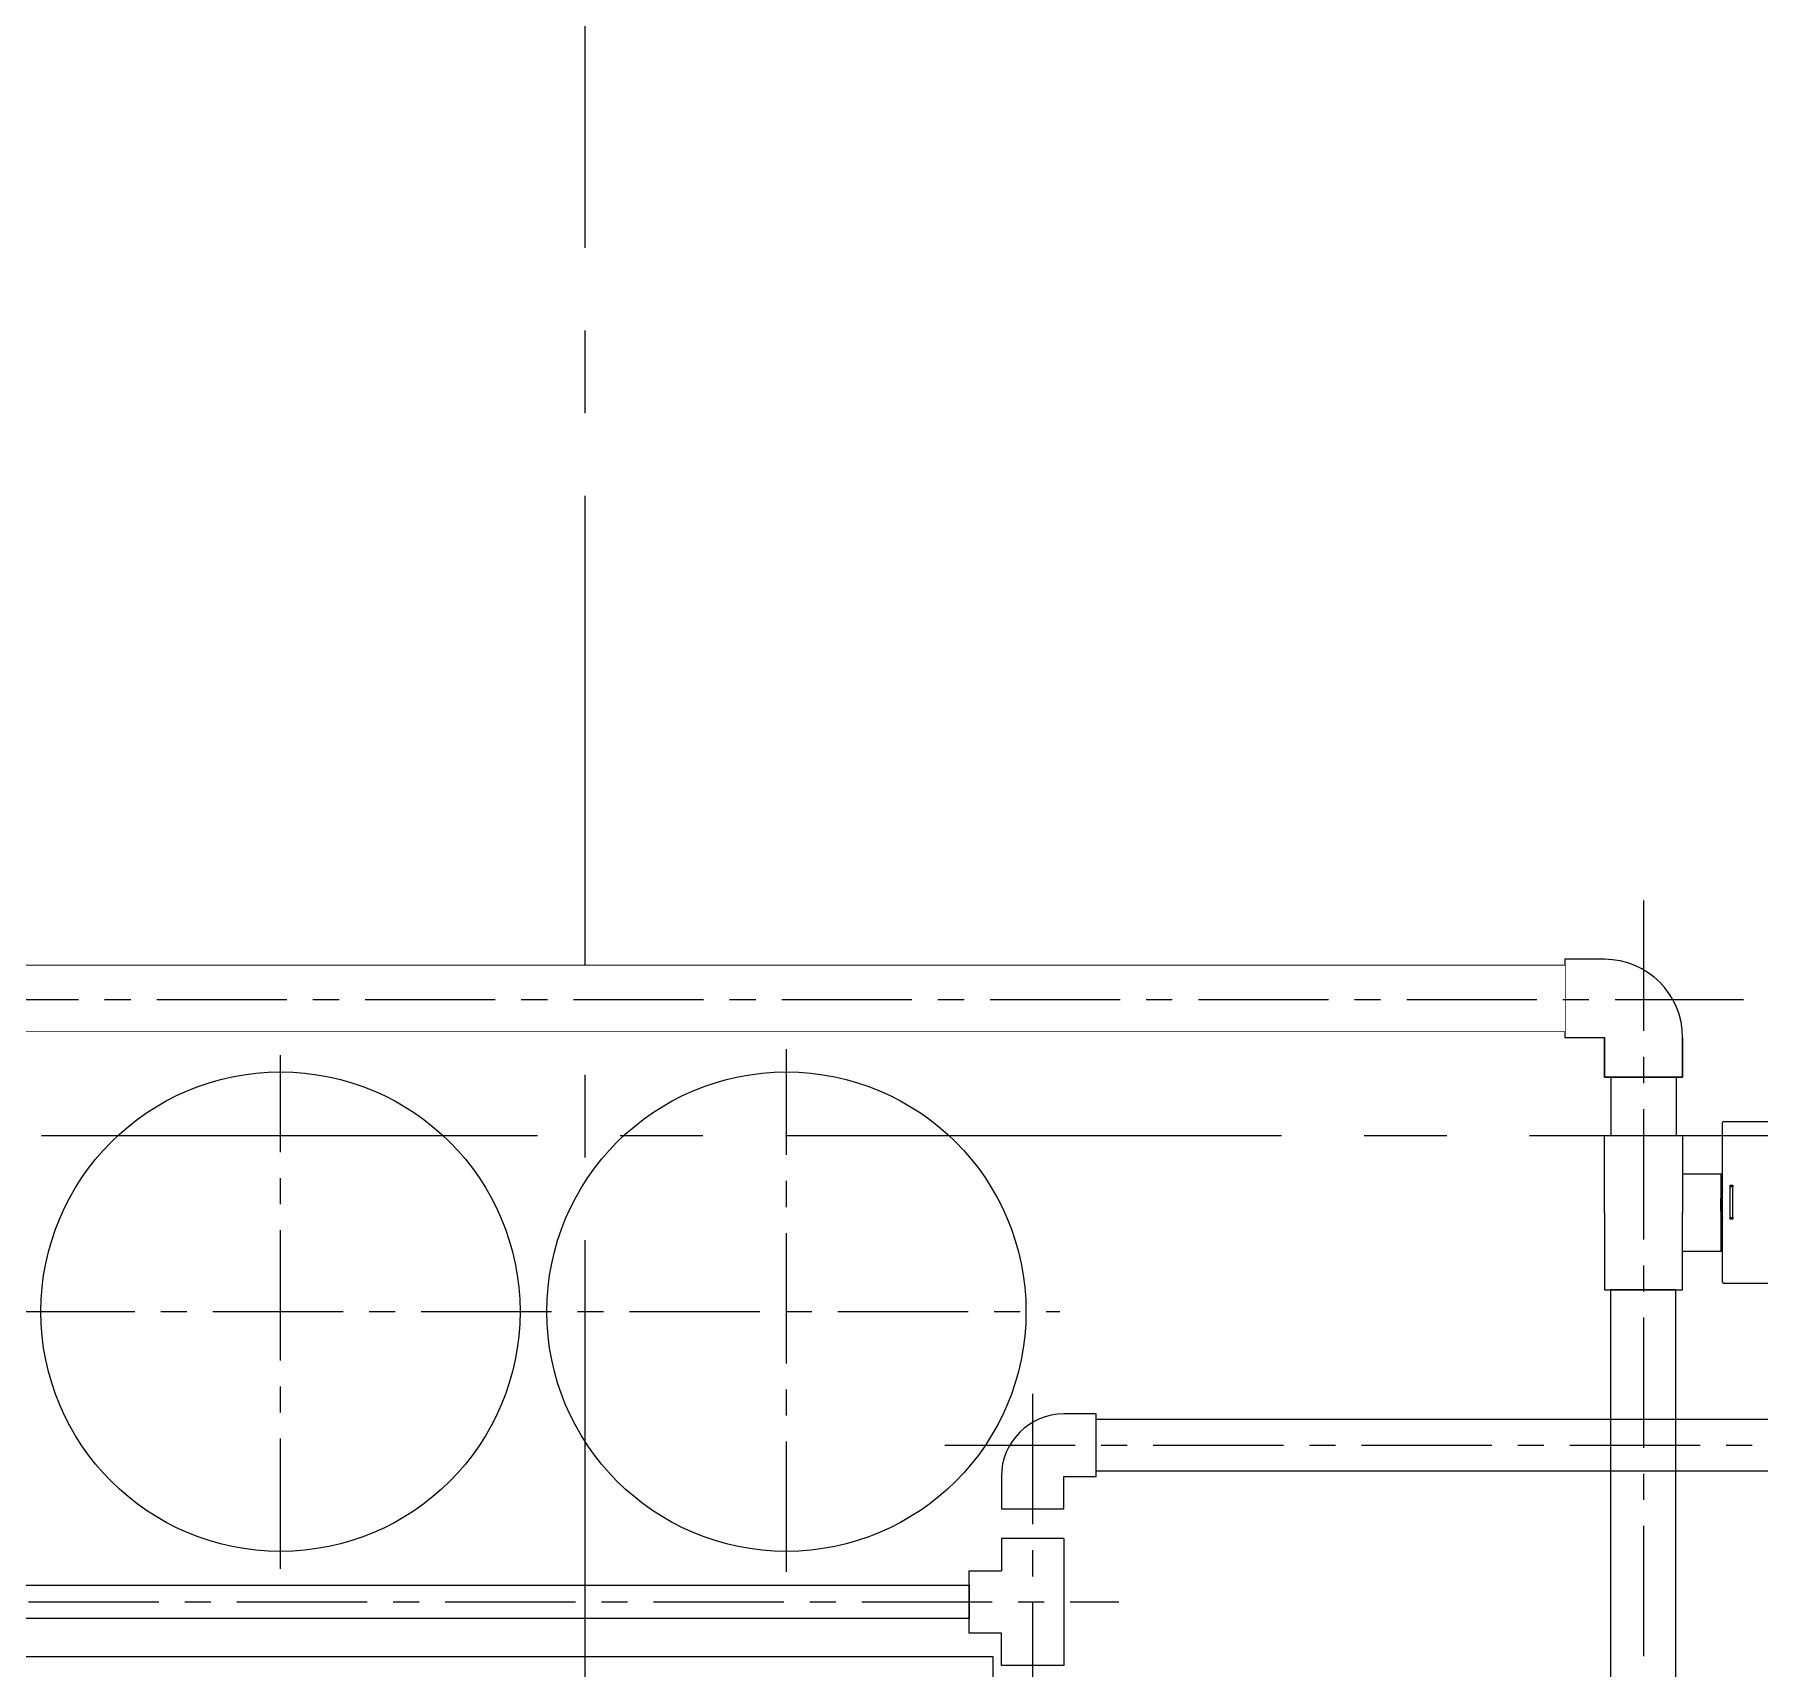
# Model space of a CAD drawing. Header units: millimetres. Extents: x 3795014 to 4300160, y 3869364 to 4016788.
# Drawn here: x 4224155 to 4225811, y 3923764 to 3925332 of the extents above; entities that cross this region are included whole.
import ezdxf

# ---------------------------------------------------------------- set-up
doc = ezdxf.new("R2010")
doc.units = ezdxf.units.MM
doc.set_wipeout_variables(frame=1)
doc.linetypes.add('CENTER', pattern=[2, 1.25, -0.25, 0.25, -0.25])
doc.linetypes.add('осевая2', pattern=[28.575, 19.05, -3.175, 3.175, -3.175])
for name, color, linetype, lineweight in [('Дополнительная', 7, 'Continuous', 18), ('оси', 7, 'осевая2', 13), ('основная', 7, 'Continuous', 50)]:
    doc.layers.add(name, color=color, linetype=linetype, lineweight=lineweight)
doc.layers.add('линия перехода', color=7, linetype='Continuous')

msp = doc.modelspace()

# ---------------------------------------------------------------- linework, layer by layer
at = {"layer": 'Дополнительная', "linetype": 'CENTER', "ltscale": 100}
for p, q in [((4225700.2, 3924500.9, 0), (4225700.2, 3922725.2, 0)), ((4224391.6, 3923859.7), (4224391.6, 3924352.6)), ((4224877.3, 3923856.9), (4224877.3, 3924358.3)), ((4224126.8, 3924106.5), (4225139.9, 3924106.5)), ((4225113.7, 3924027.5), (4225113.7, 3921658.2)), ((4225029.4, 3923978.3), (4226438.9, 3923978.3)), ((4221349.8, 3923827.9), (4225196.6, 3923827.9))]:
    msp.add_line(p, q, dxfattribs=at)
at = {"layer": 'Дополнительная', "ltscale": 25}
for p, q in [((4225662.7, 3924444.6, 0), (4225624.7, 3924444.6, 0)), ((4225624.7, 3924444.6, 0), (4225624.7, 3924369.6, 0)), ((4225624.7, 3924369.6, 0), (4225662.7, 3924369.6, 0)), ((4225662.7, 3924331.6, 0), (4225662.7, 3924369.6, 0)), ((4225662.7, 3924369.6, 0), (4225662.7, 3924331.6, 0)), ((4225737.7, 3924369.6, 0), (4225737.7, 3924331.6, 0)), ((4225737.7, 3924331.6, 0), (4225737.7, 3924369.6, 0)), ((4225737.7, 3924331.6, 0), (4225662.7, 3924331.6, 0)), ((4225662.7, 3924331.6, 0), (4225737.7, 3924331.6, 0)), ((4225662.7, 3924201.1), (4225662.8, 3924275.5)), ((4225662.8, 3924275.5), (4225737.6, 3924275.3)), ((4225737.6, 3924275.3), (4225737.5, 3924201)), ((4225774.5, 3924238.4), (4225737.3, 3924238.4)), ((4225774.4, 3924239), (4225774.4, 3924164.2)), ((4225662.7, 3924201.6), (4225662.7, 3924127.3)), ((4225737.5, 3924127.3), (4225737.5, 3924201.6)), ((4225774.4, 3924164.2), (4225737.2, 3924164.2)), ((4225662.7, 3924127.3), (4225737.5, 3924127.3)), ((4225174.7, 3924008.3), (4225143.7, 3924008.3)), ((4225174.7, 3923948.3), (4225174.7, 3924008.3)), ((4225083.7, 3923948.3), (4225083.7, 3923917.3)), ((4225143.7, 3923917.3), (4225143.7, 3923948.3)), ((4225143.7, 3923948.3), (4225174.7, 3923948.3)), ((4225083.7, 3923917.3), (4225143.7, 3923917.3)), ((4225143.7, 3923888.9), (4225083.7, 3923888.9)), ((4225083.7, 3923888.9), (4225083.7, 3923857.9)), ((4225143.7, 3923888.9), (4225143.7, 3923766.9)), ((4225052.7, 3923797.9), (4225052.7, 3923857.9)), ((4225052.7, 3923857.9), (4225083.7, 3923857.9)), ((4225083.7, 3923797.9), (4225052.7, 3923797.9)), ((4225083.7, 3923766.9), (4225083.7, 3923797.9)), ((4225143.7, 3923766.9), (4225083.7, 3923766.9))]:
    msp.add_line(p, q, dxfattribs=at)
at = {"layer": 'Дополнительная', "ltscale": 25, "elevation": 0}
msp.add_lwpolyline([(4223576.7, 3924375.6), (4225624.7, 3924375.6), (4225624.7, 3924438.6), (4223576.7, 3924438.6)], close=True, dxfattribs=at)
at = {"layer": 'Дополнительная', "ltscale": 25}
for points in [[(4225668.7, 3924275.4), (4225731.7, 3924275.4), (4225731.7, 3924331.6), (4225668.7, 3924331.6)], [(4225731.6, 3922875.8), (4225731.3, 3924127.3), (4225668.3, 3924127.3), (4225668.6, 3922875.8)], [(4226311.6, 3923953.3), (4225174.7, 3923953.3), (4225174.7, 3924003.3), (4226311.6, 3924003.3)], [(4221462.7, 3923843.9), (4225052.7, 3923843.9), (4225052.7, 3923811.9), (4221462.7, 3923811.9)], [(4225075.5, 3921975.6), (4223275.5, 3921975.6), (4223275.5, 3923775.6), (4225075.5, 3923775.6)]]:
    msp.add_lwpolyline(points, close=True, dxfattribs=at)
for centre in [(4224391.6, 3924106.5), (4224877.3, 3924106.5)]:
    msp.add_circle(centre, 230, dxfattribs=at)
for centre, radius, start, end in [((4225662.7, 3924369.6, 0), 75, 0, 90), ((4225143.7, 3923948.3), 60, 90, 180)]:
    msp.add_arc(centre, radius, start, end, dxfattribs=at)
at = {"layer": 'линия перехода', "color": 0, "linetype": 'Continuous', "lineweight": -3}
for p, q in [((4225785.9, 3924226.3), (4225783.4, 3924226.3)), ((4225783.4, 3924196.8), (4225785.9, 3924196.8))]:
    msp.add_line(p, q, dxfattribs=at)
at = {"layer": 'оси', "ltscale": 25}
for p, q in [((4224683.7, 3929175.6), (4224683.7, 3920275.6)), ((4217732.7, 3924275.6), (4229531.2, 3924275.6))]:
    msp.add_line(p, q, dxfattribs=at)
at = {"layer": 'основная', "color": 0, "linetype": 'Continuous', "lineweight": -3}
for p, q in [((4225775.9, 3924135), (4225775.9, 3924288)), ((4225776.9, 3924289), (4225930.9, 3924289)), ((4225783.4, 3924226.3), (4225783.4, 3924227.8)), ((4225783.4, 3924227.8), (4225785.9, 3924227.8)), ((4225783.4, 3924196.8), (4225783.4, 3924226.3)), ((4225785.9, 3924227.8), (4225785.9, 3924226.3)), ((4225785.9, 3924196.8), (4225785.9, 3924226.3)), ((4225783.4, 3924195.3), (4225783.4, 3924196.8)), ((4225785.9, 3924195.3), (4225783.4, 3924195.3)), ((4225785.9, 3924196.8), (4225785.9, 3924195.3)), ((4225776.9, 3924134), (4225930.9, 3924134))]:
    msp.add_line(p, q, dxfattribs=at)
for centre, radius, start, end in [((4225776.9, 3924288), 1, 90, 180), ((4225828.9, 3924209), 55, 164.4951, 180), ((4225828.9, 3924209), 54.5, 166.5192, 180), ((4225828.9, 3924209), 55, 180, 195.5049), ((4225828.9, 3924209), 54.5, 180, 193.4808), ((4225776.9, 3924135), 1, 180, 270)]:
    msp.add_arc(centre, radius, start, end, dxfattribs=at)

# ---------------------------------------------------------------- next in the draw order: wipeouts: each hides what was drawn before it
at = {"ltscale": 25}
msp.add_wipeout([(4223576.7, 3924375.6), (4225624.7, 3924375.6), (4225624.7, 3924438.6), (4223576.7, 3924438.6)], dxfattribs=at).translate(0, 0, 0).dxf.layer = 'Дополнительная'

# ---------------------------------------------------------------- next in the draw order: linework, layer by layer
at = {"layer": 'Дополнительная', "linetype": 'CENTER', "ltscale": 100}
msp.add_line((4222272.8, 3924406.1, 0), (4225796.1, 3924406.1, 0), dxfattribs=at)

doc.saveas('drawing.dxf')
